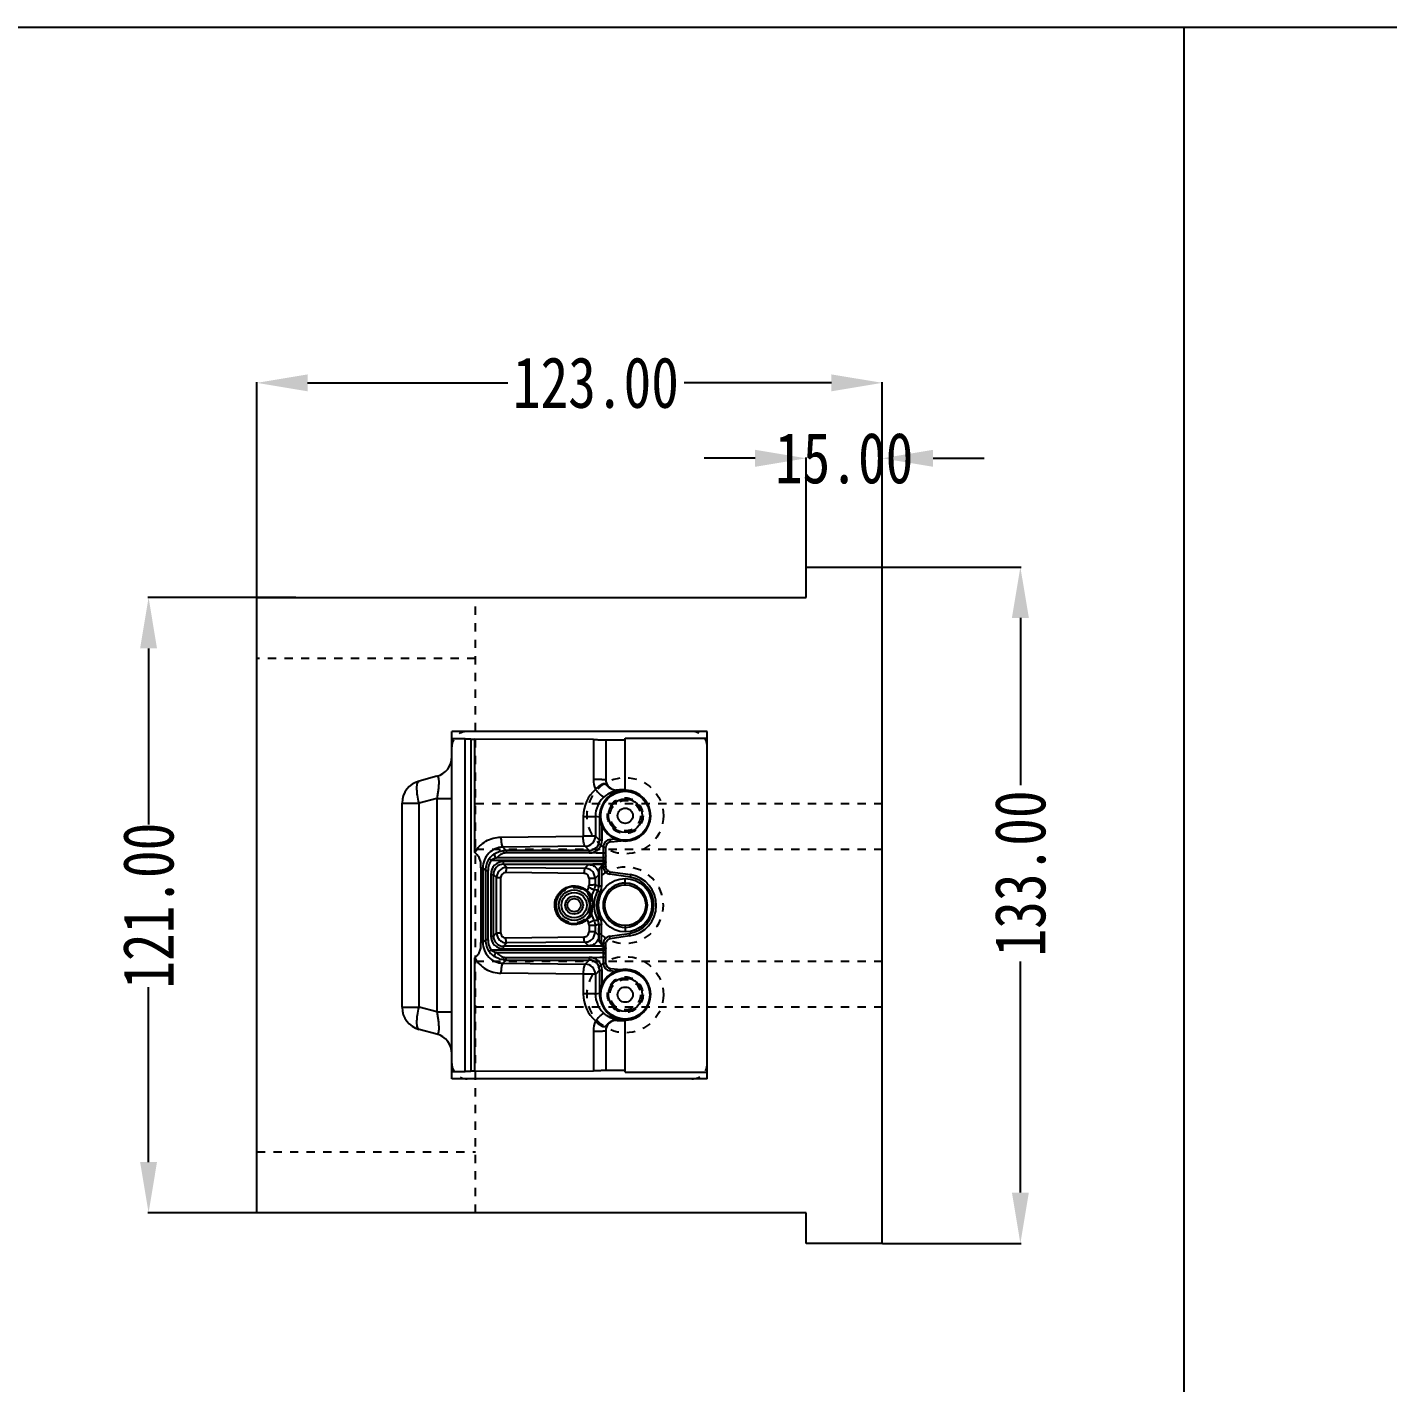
# Model space of a CAD drawing. Header units: millimetres. Extents: x 309 to 11345, y -1340 to 1318.
# Drawn here: x 3709.9 to 3977.5, y -430.7 to -164.1 of the extents above; entities that cross this region are included whole.
import ezdxf

# ---------------------------------------------------------------- set-up
doc = ezdxf.new("R2010")
doc.units = ezdxf.units.MM
doc.header["$LTSCALE"] = 16.335
doc.header["$PDMODE"] = 3
doc.header["$PDSIZE"] = 0.3125
doc.linetypes.add('HIDDEN', pattern=[0.2, 0.1, -0.1])
doc.layers.get('0').update_dxf_attribs({"linetype": 'CONTINUOUS'})
doc.layers.get('Defpoints').update_dxf_attribs({"linetype": 'CONTINUOUS'})
doc.layers.add('DEFAULT_2', color=8, linetype='HIDDEN')
doc.styles.get("Standard").update_dxf_attribs({"font": 'txt', "width": 0.8})
doc.dimstyles.new('STANDARD$0', dxfattribs={"dimscale": 2, "dimtxt": 3, "dimasz": 3, "dimexe": 1.25, "dimexo": 0.625, "dimgap": 0.5, "dimtad": 0, "dimdsep": 46, "dimlunit": 6, "dimtxsty": 'Standard', "dimblk": 'CLOSEDBLANK', "dimcen": 0, "dimclrt": 2, "dimazin": 2, "dimtfac": 2, "dimtmove": 1, "dimatfit": 3, "dimfxl": 0, "dimtolj": 1, "dimtzin": 0, "dimarcsym": 0})

# ---------------------------------------------------------------- blocks, each defined once
blk = doc.blocks.new('*D236')
at = {"color": 4, "lineweight": -2}
for p, q in [((3863.07, -270.23), (3863.07, -248.78)), ((3878.07, -270.23), (3878.07, -248.78)), ((3853.07, -248.91), (3843.07, -248.91)), ((3888.07, -248.91), (3898.07, -248.91))]:
    blk.add_line(p, q, dxfattribs=at)
at = {"color": 4}
for points in [[(3853.07, -247.24), (3853.07, -250.58), (3863.07, -248.91)], [(3888.07, -247.24), (3888.07, -250.58), (3878.07, -248.91)]]:
    blk.add_solid(points, dxfattribs=at)
at = {"layer": 'Defpoints', "color": 0}
for p in [(3863.07, -248.91), (3863.07, -270.29), (3878.07, -270.29)]:
    blk.add_point(p, dxfattribs=at)
at = {"color": 6, "insert": (3870.57, -248.91), "char_height": 10, "attachment_point": 5}
blk.add_mtext('\\A1;15.00', dxfattribs=at)
blk = doc.blocks.new('*D237')
at = {"color": 4, "lineweight": -2}
for p, q in [((3755.07, -276.23), (3755.07, -233.95)), ((3765.07, -234.07), (3804.42, -234.07)), ((3868.07, -234.07), (3839.09, -234.07)), ((3878.07, -270.23), (3878.07, -233.95))]:
    blk.add_line(p, q, dxfattribs=at)
at = {"color": 4}
for points in [[(3765.07, -232.41), (3765.07, -235.74), (3755.07, -234.07)], [(3868.07, -232.41), (3868.07, -235.74), (3878.07, -234.07)]]:
    blk.add_solid(points, dxfattribs=at)
at = {"layer": 'Defpoints', "color": 0}
for p in [(3755.07, -234.07), (3878.07, -270.29), (3755.07, -276.29)]:
    blk.add_point(p, dxfattribs=at)
at = {"color": 6, "insert": (3821.75, -234.07), "char_height": 10, "attachment_point": 5}
blk.add_mtext('\\A1;123.00', dxfattribs=at)
blk = doc.blocks.new('*D238')
at = {"color": 4, "lineweight": -2}
for p, q in [((3870.63, -270.29), (3905.35, -270.29)), ((3905.22, -280.29), (3905.22, -313.21)), ((3905.22, -393.29), (3905.22, -347.88)), ((3878.13, -403.29), (3905.35, -403.29))]:
    blk.add_line(p, q, dxfattribs=at)
at = {"color": 4}
for points in [[(3903.56, -280.29), (3906.89, -280.29), (3905.22, -270.29)], [(3903.56, -393.29), (3906.89, -393.29), (3905.22, -403.29)]]:
    blk.add_solid(points, dxfattribs=at)
at = {"layer": 'Defpoints', "color": 0}
for p in [(3870.57, -270.29), (3878.07, -403.29), (3905.22, -403.29)]:
    blk.add_point(p, dxfattribs=at)
at = {"color": 6, "insert": (3905.22, -330.54), "char_height": 10, "attachment_point": 5, "rotation": 90}
blk.add_mtext('\\A1;133.00', dxfattribs=at)
blk = doc.blocks.new('*D239')
at = {"color": 4, "lineweight": -2}
for p, q in [((3762.74, -276.29), (3733.66, -276.29)), ((3733.79, -286.29), (3733.79, -320.89)), ((3733.79, -387.29), (3733.79, -352.89)), ((3770, -397.29), (3733.66, -397.29))]:
    blk.add_line(p, q, dxfattribs=at)
at = {"color": 4}
for points in [[(3732.12, -286.29), (3735.45, -286.29), (3733.79, -276.29)], [(3732.12, -387.29), (3735.45, -387.29), (3733.79, -397.29)]]:
    blk.add_solid(points, dxfattribs=at)
at = {"layer": 'Defpoints', "color": 0}
for p in [(3762.81, -276.29), (3733.79, -397.29), (3770.06, -397.29)]:
    blk.add_point(p, dxfattribs=at)
at = {"color": 6, "insert": (3733.79, -336.89), "char_height": 10, "attachment_point": 5, "rotation": 90}
blk.add_mtext('\\A1;121.00', dxfattribs=at)

msp = doc.modelspace()

# ---------------------------------------------------------------- linework, layer by layer
msp.add_line((3937.368, -164.137), (3937.368, -730.764))
at = {"color": 7, "linetype": 'Continuous'}
for p, q in [((3863.07, -276.288), (3863.07, -270.288)), ((3863.07, -270.288), (3878.07, -270.288)), ((3878.07, -403.288), (3878.07, -270.288)), ((3755.07, -397.288), (3755.07, -276.288)), ((3755.07, -276.288), (3863.07, -276.288)), ((3793.44, -370.948), (3793.44, -302.628)), ((3843.64, -302.628), (3793.44, -302.628)), ((3796.07, -304.075), (3793.44, -304.078)), ((3796.07, -369.501), (3796.07, -304.075)), ((3797.128, -304.137), (3797.128, -369.439)), ((3797.942, -326.413), (3797.942, -304.154)), ((3821.261, -304.233), (3797.942, -304.154)), ((3821.261, -304.233), (3821.261, -312.003)), ((3823.702, -304.288), (3823.702, -312.127)), ((3823.702, -304.288), (3827.523, -304.288)), ((3827.523, -314.126), (3827.523, -303.956)), ((3827.523, -303.956), (3843.64, -303.956)), ((3843.64, -370.948), (3843.64, -302.628)), ((3790.476, -311.437), (3786.976, -312.375)), ((3826.729, -314.255), (3825.681, -314.145)), ((3783.64, -356.855), (3783.64, -316.722)), ((3783.64, -316.722), (3786.976, -316.722)), ((3790.476, -315.784), (3786.976, -316.722)), ((3786.976, -356.855), (3786.976, -316.722)), ((3790.476, -315.784), (3790.476, -357.792)), ((3790.476, -315.784), (3793.44, -315.784)), ((3821.646, -319.304), (3822.461, -319.39)), ((3822.461, -319.39), (3822.461, -324)), ((3822.461, -319.39), (3822.527, -319.39)), ((3803.08, -323.399), (3819.259, -323.235)), ((3821.651, -323.19), (3822.461, -324)), ((3822.963, -324), (3822.963, -321.244)), ((3819.643, -325.198), (3803.463, -325.363)), ((3803.463, -325.363), (3804.109, -326.008)), ((3803.565, -326.045), (3803.633, -326.543)), ((3804.109, -326.008), (3804.109, -326.51)), ((3820.453, -326.008), (3804.109, -326.008)), ((3820.453, -326.008), (3819.643, -325.198)), ((3820.453, -326.008), (3820.453, -326.515)), ((3822.963, -324), (3822.461, -324)), ((3823.199, -325.352), (3823.199, -328.717)), ((3823.199, -325.352), (3823.635, -325.352)), ((3823.702, -329.282), (3823.702, -325.352)), ((3824.55, -323.852), (3825.478, -323.754)), ((3824.602, -324.352), (3824.55, -323.852)), ((3824.602, -324.352), (3826.729, -324.128)), ((3800.759, -327.678), (3801.171, -327.964)), ((3801.171, -327.964), (3823.451, -327.964)), ((3823.199, -327.49), (3802.244, -327.49)), ((3803.603, -328.717), (3803.603, -328.215)), ((3823.451, -328.215), (3803.603, -328.215)), ((3803.603, -328.717), (3804.248, -329.363)), ((3803.603, -328.717), (3822.832, -328.717)), ((3820.436, -326.515), (3804.109, -326.51)), ((3819.599, -329.519), (3820.321, -328.796)), ((3822.832, -328.746), (3822.832, -332.991)), ((3823.199, -328.746), (3822.832, -328.746)), ((3823.702, -326.542), (3823.199, -326.542)), ((3823.199, -328.746), (3823.199, -329.248)), ((3800.039, -329.972), (3799.513, -329.447)), ((3800.039, -329.972), (3800.039, -343.604)), ((3800.039, -329.972), (3800.541, -329.972)), ((3800.541, -343.604), (3800.541, -329.972)), ((3801.092, -330.725), (3801.594, -330.725)), ((3801.092, -330.726), (3801.092, -342.85)), ((3801.594, -342.851), (3801.594, -330.725)), ((3802.229, -331.36), (3801.594, -330.725)), ((3819.407, -330.533), (3804.056, -330.377)), ((3804.248, -329.363), (3819.599, -329.519)), ((3820.401, -331.545), (3820.402, -332.821)), ((3822.33, -330.805), (3821.597, -331.537)), ((3821.597, -331.537), (3821.598, -332.814)), ((3822.33, -330.805), (3822.33, -332.991)), ((3822.832, -329.248), (3823.2, -329.248)), ((3824.497, -330.702), (3824.567, -330.206)), ((3828.493, -331.267), (3824.497, -330.702)), ((3824.567, -330.206), (3828.572, -330.772)), ((3827.523, -332.766), (3827.524, -331.538)), ((3828.572, -330.771), (3828.493, -331.267)), ((3822.098, -333.928), (3821.386, -333.714)), ((3821.598, -332.814), (3822.33, -332.991)), ((3822.098, -333.928), (3822.542, -334.162)), ((3822.33, -332.991), (3822.832, -332.991)), ((3822.098, -339.649), (3822.542, -339.414)), ((3801.594, -342.851), (3802.229, -342.216)), ((3820.402, -340.756), (3820.402, -342.031)), ((3821.598, -340.762), (3821.597, -342.039)), ((3821.597, -342.039), (3822.33, -342.772)), ((3822.33, -340.585), (3821.598, -340.762)), ((3822.33, -340.585), (3822.33, -342.772)), ((3822.33, -340.585), (3822.832, -340.585)), ((3822.832, -344.328), (3822.832, -340.585)), ((3824.493, -342.887), (3828.321, -342.337)), ((3827.523, -340.81), (3827.524, -342.038)), ((3828.321, -342.337), (3828.392, -342.832)), ((3799.513, -344.131), (3800.039, -343.604)), ((3800.541, -343.604), (3800.039, -343.604)), ((3801.092, -342.851), (3801.594, -342.851)), ((3804.248, -344.214), (3803.603, -344.859)), ((3803.603, -345.361), (3803.603, -344.859)), ((3822.832, -344.859), (3803.603, -344.859)), ((3804.056, -343.199), (3819.407, -343.043)), ((3819.599, -344.057), (3804.248, -344.214)), ((3820.321, -344.78), (3819.599, -344.057)), ((3823.2, -344.328), (3822.832, -344.328)), ((3822.832, -344.83), (3823.199, -344.83)), ((3823.199, -344.328), (3823.199, -344.83)), ((3823.199, -344.859), (3823.199, -348.224)), ((3823.702, -348.224), (3823.702, -344.306)), ((3824.564, -343.383), (3824.493, -342.887)), ((3828.392, -342.832), (3824.564, -343.383)), ((3797.942, -369.422), (3797.942, -347.164)), ((3800.759, -345.898), (3801.171, -345.612)), ((3823.451, -345.612), (3801.171, -345.612)), ((3802.244, -346.086), (3823.199, -346.086)), ((3804.109, -347.568), (3803.463, -348.213)), ((3803.567, -347.531), (3803.633, -347.033)), ((3803.603, -345.361), (3823.451, -345.361)), ((3804.109, -347.066), (3820.436, -347.057)), ((3804.109, -347.568), (3804.109, -347.066)), ((3804.109, -347.568), (3820.453, -347.568)), ((3819.643, -348.378), (3820.453, -347.568)), ((3820.453, -347.057), (3820.453, -347.568)), ((3823.199, -347.034), (3823.702, -347.034)), ((3819.259, -350.342), (3803.08, -350.177)), ((3803.463, -348.213), (3819.643, -348.378)), ((3822.461, -349.576), (3821.651, -350.386)), ((3822.461, -349.576), (3822.461, -354.186)), ((3822.461, -349.576), (3822.963, -349.576)), ((3822.963, -352.333), (3822.963, -349.576)), ((3823.702, -348.224), (3823.199, -348.224)), ((3824.55, -349.724), (3824.602, -349.224)), ((3825.478, -349.822), (3824.55, -349.724)), ((3824.602, -349.224), (3826.729, -349.448)), ((3822.461, -354.186), (3821.646, -354.272)), ((3822.527, -354.186), (3822.461, -354.186)), ((3783.64, -356.855), (3786.976, -356.855)), ((3790.476, -357.792), (3786.976, -356.855)), ((3790.476, -357.792), (3793.44, -357.792)), ((3826.729, -359.321), (3825.682, -359.431)), ((3827.523, -369.62), (3827.523, -359.45)), ((3790.476, -362.139), (3786.976, -361.201)), ((3821.261, -361.573), (3821.261, -369.343)), ((3823.702, -361.45), (3823.702, -369.288)), ((3793.44, -369.499), (3796.07, -369.501)), ((3843.64, -370.948), (3793.44, -370.948)), ((3797.942, -369.422), (3821.261, -369.343)), ((3827.523, -369.288), (3823.702, -369.288)), ((3827.523, -369.62), (3843.64, -369.62)), ((3863.07, -397.288), (3755.07, -397.288)), ((3863.07, -403.288), (3863.07, -397.288)), ((3878.07, -403.288), (3863.07, -403.288))]:
    msp.add_line(p, q, dxfattribs=at)
msp.add_lwpolyline([(3431.544, -164.137), (4642.265, -164.137), (4642.265, -730.764), (3431.544, -730.764)], close=True)
for centre, radius in [((3827.523, -319.192), 4.815), ((3827.523, -319.192), 3.315), ((3827.523, -319.192), 1.5), ((3827.518, -336.788), 5.25), ((3817.468, -336.788), 2.999), ((3817.468, -336.788), 2.497), ((3827.521, -336.788), 4.021), ((3817.468, -336.788), 1.75), ((3817.468, -336.788), 1.307), ((3827.523, -354.384), 4.815), ((3827.523, -354.384), 3.315), ((3827.523, -354.384), 1.5)]:
    msp.add_circle(centre, radius, dxfattribs=at)
for centre, radius, start, end in [((3789.44, -307.573), 4, 285, 0), ((3788.14, -316.722), 4.5, 105, 180), ((3825.713, -312.127), 2.011, 180, 255.14702), ((3826.27, -319.336), 7.014, 130.8412, 180.04824), ((3827.523, -319.192), 5, 103.30376, 99.14231), ((3825.796, -311.803), 2.345, 255.20308, 267.18739), ((3826.76, -319.427), 5.215, 105.08025, 106.45023), ((3826.751, -319.393), 5.18, 103.95577, 105.0809), ((3827.476, -319.39), 5.015, 161.25244, 179.99968), ((3819.636, -323.183), 2.015, 270.18568, 359.81432), ((3804.11, -330.037), 4.029, 90.02337, 97.76672), ((3820.456, -324.003), 2.005, 269.91681, 0.08263), ((3824.708, -325.352), 1.508, 96, 180), ((3824.708, -325.352), 1.006, 96, 180), ((3804.058, -329.973), 4.019, 145.18315, 179.99778), ((3804.057, -329.971), 3.516, 145.19019, 180.01155), ((3803.657, -329.705), 3.537, 144.27909, 145.03373), ((3803.602, -330.724), 2.509, 89.97249, 180.02963), ((3803.6, -330.722), 2.005, 89.9121, 180.08819), ((3824.708, -329.209), 1.508, 181.49906, 261.95515), ((3827.523, -336.788), 5.605, 278.17959, 80.03078), ((3827.523, -336.788), 6.106, 278.17959, 80.11163), ((3817.507, -336.788), 3.608, 56.292, 180.00893), ((3817.504, -336.791), 3.612, 48.35261, 56.28614), ((3817.466, -336.792), 3.812, 48.33813, 56.26827), ((3827.362, -336.775), 7.887, 153.61395, 158.96193), ((3827.604, -336.787), 6.935, 153.69909, 164.32213), ((3827.523, -336.788), 6.133, 152.19949, 207.80051), ((3827.523, -336.788), 5.631, 152.19949, 207.80051), ((3827.521, -336.788), 4.359, 89.9691, 270.03663), ((3827.516, -336.788), 4.359, 270.0979, 89.90768), ((3817.507, -336.789), 3.608, 179.9906, 303.70868), ((3817.52, -336.805), 3.587, 303.67561, 311.6635), ((3817.468, -336.787), 3.809, 303.7278, 311.66475), ((3827.4, -336.785), 7.928, 201.05003, 206.36997), ((3827.61, -336.786), 6.942, 195.68953, 206.30233), ((3804.058, -343.604), 4.019, 180.00852, 214.8168), ((3804.057, -343.605), 3.515, 179.98284, 214.81123), ((3803.602, -342.852), 2.509, 179.96945, 270.0273), ((3803.6, -342.854), 2.005, 179.91196, 270.08752), ((3824.708, -344.38), 1.508, 98.17959, 178.03132), ((3824.708, -344.38), 1.008, 98.18538, 159.5391), ((3803.579, -343.932), 3.438, 214.87674, 215.62866), ((3804.11, -343.54), 4.028, 262.25615, 269.97756), ((3820.456, -349.573), 2.005, 359.91681, 90.08263), ((3819.636, -350.393), 2.015, 0.18568, 89.81432), ((3827.523, -354.384), 5, 260.85769, 256.68823), ((3824.708, -348.224), 1.508, 180, 264), ((3824.708, -348.224), 1.006, 180, 264), ((3826.27, -354.241), 7.013, 179.94359, 229.15839), ((3827.476, -354.186), 5.015, 180.00061, 198.74747), ((3788.14, -356.855), 4.5, 180, 255), ((3825.713, -361.45), 2.011, 104.8499, 180), ((3825.797, -361.774), 2.346, 92.81422, 104.79289), ((3826.76, -354.151), 5.213, 253.58784, 254.95147), ((3826.75, -354.188), 5.175, 254.95141, 256.07174), ((3789.44, -366.003), 4, 0, 75)]:
    msp.add_arc(centre, radius, start, end, dxfattribs=at)
for points, knots in [([(3796.07, -304.075), (3796.16, -304.075), (3796.465, -304.076), (3796.77, -304.077), (3796.985, -304.084)], [0, 0, 0, 0, 0.2943889, 1, 1, 1, 1]), ([(3796.985, -304.084), (3797.005, -304.084), (3797.04, -304.086), (3797.088, -304.086), (3797.109, -304.092), (3797.128, -304.089), (3797.128, -304.093)], [0, 0, 0, 0, 0.4289005, 0.7415664, 0.9332246, 1, 1, 1, 1]), ([(3797.128, -304.137), (3797.128, -304.142), (3797.16, -304.137), (3797.193, -304.146), (3797.27, -304.145), (3797.365, -304.149), (3797.486, -304.15), (3797.68, -304.153), (3797.835, -304.154), (3797.942, -304.154)], [0, 0, 0, 0, 0.0188104, 0.0732336, 0.1618953, 0.2824569, 0.431293, 0.6045065, 1, 1, 1, 1]), ([(3821.261, -304.233), (3821.427, -304.234), (3821.75, -304.236), (3822.213, -304.239), (3822.631, -304.245), (3822.99, -304.251), (3823.249, -304.257), (3823.42, -304.263), (3823.518, -304.267), (3823.593, -304.271), (3823.653, -304.274), (3823.679, -304.281), (3823.702, -304.281), (3823.702, -304.285)], [0, 0, 0, 0, 0.2041233, 0.395859, 0.5685916, 0.7173817, 0.8379216, 0.8865171, 0.926798, 0.9584128, 0.9811943, 0.9950391, 1, 1, 1, 1]), ([(3786.976, -316.722), (3786.844, -316.194), (3786.685, -315.421), (3786.569, -314.422), (3786.536, -313.783), (3786.561, -313.237), (3786.637, -312.766), (3786.808, -312.42), (3786.976, -312.375)], [0, 0, 0, 0, 0.3623253, 0.5253034, 0.6691855, 0.7897935, 0.8845261, 1, 1, 1, 1]), ([(3790.476, -311.437), (3790.502, -311.43), (3790.559, -311.426), (3790.641, -311.469), (3790.707, -311.555), (3790.788, -311.746), (3790.846, -312.099), (3790.866, -312.638), (3790.835, -313.315), (3790.756, -314.092), (3790.635, -314.927), (3790.532, -315.496), (3790.476, -315.784)], [0, 0, 0, 0, 0.0179537, 0.0361382, 0.0585757, 0.0879652, 0.1722713, 0.292269, 0.4438196, 0.6185576, 0.8068211, 1, 1, 1, 1]), ([(3821.261, -312.003), (3821.574, -312.006), (3822.032, -312.013), (3822.616, -312.029), (3822.988, -312.044), (3823.29, -312.062), (3823.504, -312.08), (3823.633, -312.098), (3823.685, -312.112), (3823.702, -312.122), (3823.702, -312.127)], [0, 0, 0, 0, 0.3833761, 0.5604057, 0.7152246, 0.839484, 0.9288262, 0.9811192, 0.9942247, 1, 1, 1, 1]), ([(3825.116, -314.105), (3824.92, -314.042), (3824.55, -313.866), (3824.173, -313.538), (3823.925, -313.263), (3823.767, -313.087), (3823.604, -312.959), (3823.419, -312.911), (3823.228, -312.927), (3822.94, -313.009), (3822.367, -313.314), (3821.944, -313.718), (3821.684, -314.03)], [0, 0, 0, 0, 0.1461748, 0.2876151, 0.3527636, 0.4096285, 0.4564415, 0.4979106, 0.5417591, 0.5917132, 0.7104632, 1, 1, 1, 1]), ([(3823.373, -315.482), (3822.836, -315.949), (3821.963, -317.143), (3821.644, -318.586), (3821.646, -319.304)], [0, 0, 0, 0, 0.4976752, 1, 1, 1, 1]), ([(3821.683, -314.03), (3821.85, -314.229), (3822.189, -314.608), (3822.675, -315.081), (3823.047, -315.378), (3823.267, -315.487), (3823.349, -315.495), (3823.373, -315.482)], [0, 0, 0, 0, 0.3430393, 0.6719787, 0.9006421, 0.9642772, 1, 1, 1, 1]), ([(3825.283, -314.425), (3825.147, -314.465), (3824.456, -314.703), (3823.817, -315.096), (3823.373, -315.482)], [0, 0, 0, 0, 0.194089, 1, 1, 1, 1]), ([(3826.048, -314.262), (3825.99, -314.267), (3825.807, -314.297), (3825.625, -314.335), (3825.502, -314.366)], [0, 0, 0, 0, 0.312172, 1, 1, 1, 1]), ([(3827.523, -314.126), (3827.216, -314.126), (3826.602, -314.116), (3825.988, -314.145), (3825.681, -314.145)], [0, 0, 0, 0, 0.5, 1, 1, 1, 1]), ([(3819.254, -319.362), (3819.525, -319.363), (3819.936, -319.362), (3820.477, -319.356), (3820.854, -319.349), (3821.171, -319.339), (3821.41, -319.332), (3821.556, -319.316), (3821.628, -319.314), (3821.646, -319.304)], [0, 0, 0, 0, 0.3396161, 0.5153127, 0.6774926, 0.8127949, 0.9133855, 0.9747285, 1, 1, 1, 1]), ([(3797.942, -326.413), (3798.459, -325.521), (3799.973, -323.983), (3802.056, -323.409), (3803.08, -323.399)], [0, 0, 0, 0, 0.5017454, 1, 1, 1, 1]), ([(3803.08, -323.399), (3803.083, -323.64), (3803.105, -324.101), (3803.182, -324.705), (3803.279, -325.111), (3803.381, -325.306), (3803.437, -325.356), (3803.463, -325.363)], [0, 0, 0, 0, 0.3547985, 0.6765819, 0.8965931, 0.9605532, 1, 1, 1, 1]), ([(3821.651, -323.19), (3821.633, -323.198), (3821.562, -323.199), (3821.415, -323.212), (3821.177, -323.217), (3820.86, -323.225), (3820.482, -323.23), (3819.941, -323.235), (3819.53, -323.236), (3819.259, -323.235)], [0, 0, 0, 0, 0.0251064, 0.0863956, 0.1869766, 0.3222973, 0.484516, 0.6602645, 1, 1, 1, 1]), ([(3819.643, -325.198), (3819.614, -325.19), (3819.554, -325.133), (3819.455, -324.931), (3819.36, -324.531), (3819.284, -323.934), (3819.262, -323.479), (3819.259, -323.235)], [0, 0, 0, 0, 0.0439747, 0.1128768, 0.3318878, 0.6407307, 1, 1, 1, 1]), ([(3803.463, -325.363), (3802.948, -325.37), (3801.908, -325.601), (3800.593, -326.505), (3799.725, -327.858), (3799.512, -328.918), (3799.513, -329.446)], [0, 0, 0, 0, 0.2472466, 0.4956626, 0.7468084, 1, 1, 1, 1]), ([(3801.981, -326.59), (3802.079, -326.539), (3802.303, -326.421), (3802.819, -326.201), (3803.26, -326.087), (3803.566, -326.045)], [0, 0, 0, 0, 0.1971906, 0.4499997, 1, 1, 1, 1]), ([(3820.436, -326.515), (3820.764, -326.515), (3821.426, -326.384), (3822.268, -325.829), (3822.831, -324.991), (3822.964, -324.328), (3822.963, -324)], [0, 0, 0, 0, 0.2499617, 0.4998291, 0.7498906, 1, 1, 1, 1]), ([(3799.139, -329.44), (3799.139, -329.147), (3799.15, -328.589), (3799.014, -327.75), (3798.532, -327.044), (3798.141, -326.633), (3797.942, -326.412)], [0, 0, 0, 0, 0.2593253, 0.4955511, 0.7369075, 1, 1, 1, 1]), ([(3801.981, -326.59), (3801.879, -326.642), (3801.422, -326.917), (3801.03, -327.301), (3800.786, -327.64)], [0, 0, 0, 0, 0.2153943, 1, 1, 1, 1]), ([(3802.244, -327.49), (3802.058, -327.537), (3801.684, -327.663), (3801.333, -327.847), (3801.17, -327.964)], [0, 0, 0, 0, 0.4889733, 1, 1, 1, 1]), ([(3801.981, -326.59), (3801.913, -326.637), (3801.819, -326.79), (3801.824, -327.065), (3801.953, -327.337), (3802.141, -327.467), (3802.244, -327.49)], [0, 0, 0, 0, 0.2225414, 0.4357623, 0.7161211, 1, 1, 1, 1]), ([(3803.633, -326.543), (3803.479, -326.589), (3803.181, -326.706), (3802.708, -327.026), (3802.416, -327.311), (3802.244, -327.49)], [0, 0, 0, 0, 0.2828644, 0.5613097, 1, 1, 1, 1]), ([(3822.832, -328.746), (3822.588, -328.746), (3822.224, -328.745), (3821.74, -328.748), (3821.383, -328.751), (3821.036, -328.757), (3820.759, -328.762), (3820.56, -328.77), (3820.444, -328.775), (3820.37, -328.786), (3820.33, -328.789), (3820.321, -328.796)], [0, 0, 0, 0, 0.2904716, 0.4349505, 0.5775646, 0.7169888, 0.8492452, 0.9080019, 0.9555748, 0.9863657, 1, 1, 1, 1]), ([(3820.321, -328.796), (3820.582, -328.796), (3821.109, -328.902), (3821.774, -329.349), (3822.223, -330.015), (3822.329, -330.543), (3822.33, -330.805)], [0, 0, 0, 0, 0.2495435, 0.4994464, 0.7497076, 1, 1, 1, 1]), ([(3823.702, -327.016), (3823.702, -327.138), (3823.588, -327.396), (3823.327, -327.49), (3823.199, -327.49)], [0, 0, 0, 0, 0.4895936, 1, 1, 1, 1]), ([(3823.199, -328.717), (3823.286, -328.717), (3823.463, -328.671), (3823.592, -328.541), (3823.635, -328.466)], [0, 0, 0, 0, 0.5001484, 1, 1, 1, 1]), ([(3823.635, -328.495), (3823.592, -328.57), (3823.463, -328.7), (3823.286, -328.746), (3823.199, -328.746)], [0, 0, 0, 0, 0.4998516, 1, 1, 1, 1]), ([(3799.139, -329.46), (3799.229, -329.459), (3799.353, -329.451), (3799.479, -329.455), (3799.513, -329.447)], [0, 0, 0, 0, 0.7198559, 1, 1, 1, 1]), ([(3804.248, -329.363), (3803.987, -329.362), (3803.458, -329.463), (3802.787, -329.905), (3802.335, -330.57), (3802.229, -331.098), (3802.229, -331.36)], [0, 0, 0, 0, 0.250029, 0.4997598, 0.7496346, 1, 1, 1, 1]), ([(3802.229, -331.36), (3802.256, -331.365), (3802.347, -331.361), (3802.523, -331.368), (3802.767, -331.368), (3802.947, -331.369), (3803.041, -331.369)], [0, 0, 0, 0, 0.1004451, 0.3324335, 0.6535188, 1, 1, 1, 1]), ([(3804.056, -330.377), (3803.799, -330.375), (3803.259, -330.579), (3803.04, -331.117), (3803.041, -331.374)], [0, 0, 0, 0, 0.4996124, 1, 1, 1, 1]), ([(3804.248, -329.363), (3804.233, -329.367), (3804.202, -329.402), (3804.15, -329.513), (3804.1, -329.731), (3804.067, -330.037), (3804.057, -330.263), (3804.056, -330.377)], [0, 0, 0, 0, 0.0457116, 0.1210136, 0.3563976, 0.6732911, 1, 1, 1, 1]), ([(3819.599, -329.519), (3819.583, -329.523), (3819.551, -329.56), (3819.499, -329.676), (3819.449, -329.896), (3819.417, -330.2), (3819.408, -330.422), (3819.407, -330.533)], [0, 0, 0, 0, 0.0475852, 0.1260855, 0.3671589, 0.6820309, 1, 1, 1, 1]), ([(3820.401, -331.548), (3820.402, -331.291), (3820.192, -330.758), (3819.662, -330.536), (3819.407, -330.533)], [0, 0, 0, 0, 0.5018246, 1, 1, 1, 1]), ([(3821.597, -331.537), (3821.597, -331.275), (3821.492, -330.747), (3821.047, -330.078), (3820.384, -329.628), (3819.859, -329.521), (3819.599, -329.519)], [0, 0, 0, 0, 0.2508366, 0.5011997, 0.7508675, 1, 1, 1, 1]), ([(3821.597, -331.537), (3821.559, -331.543), (3821.418, -331.537), (3821.147, -331.547), (3820.787, -331.545), (3820.528, -331.546), (3820.401, -331.545)], [0, 0, 0, 0, 0.0981578, 0.350836, 0.681336, 1, 1, 1, 1]), ([(3822.33, -330.805), (3822.34, -330.667), (3822.365, -330.382), (3822.397, -330.025), (3822.452, -329.737), (3822.508, -329.563), (3822.574, -329.434), (3822.633, -329.342), (3822.719, -329.267), (3822.794, -329.25), (3822.832, -329.248)], [0, 0, 0, 0, 0.2393582, 0.4945509, 0.6209388, 0.7460034, 0.8083242, 0.8715359, 0.9348303, 1, 1, 1, 1]), ([(3823.451, -329.231), (3823.431, -329.233), (3823.348, -329.24), (3823.264, -329.248), (3823.2, -329.248)], [0, 0, 0, 0, 0.236251, 1, 1, 1, 1]), ([(3824.567, -330.206), (3824.39, -330.181), (3824.045, -330.034), (3823.826, -329.728), (3823.764, -329.562)], [0, 0, 0, 0, 0.5000683, 1, 1, 1, 1]), ([(3819.584, -339.955), (3819.153, -340.241), (3818.406, -340.544), (3817.368, -340.621), (3816.59, -340.521), (3815.848, -340.265), (3815.174, -339.858), (3814.592, -339.326), (3814.121, -338.687), (3813.825, -337.947), (3813.67, -337.169), (3813.627, -336.505), (3813.708, -335.982), (3813.871, -335.479), (3814.171, -334.89), (3814.606, -334.23), (3815.187, -333.691), (3815.645, -333.435), (3815.884, -333.328)], [0, 0, 0, 0, 0.1237176, 0.1857213, 0.247759, 0.3098287, 0.3720217, 0.4346776, 0.4973984, 0.5599785, 0.6234602, 0.6867127, 0.7179537, 0.7493119, 0.8126805, 0.8754531, 0.937542, 1, 1, 1, 1]), ([(3815.884, -333.328), (3816.178, -333.196), (3816.799, -332.998), (3818.091, -332.932), (3819.052, -333.264), (3819.584, -333.621)], [0, 0, 0, 0, 0.2511723, 0.501393, 1, 1, 1, 1]), ([(3819.584, -333.621), (3819.562, -333.655), (3819.533, -333.704), (3819.514, -333.757), (3819.505, -333.781), (3819.509, -333.786)], [0, 0, 0, 0, 0.658469, 0.8882561, 1, 1, 1, 1]), ([(3820.001, -333.944), (3819.986, -333.961), (3819.96, -333.993), (3819.928, -334.038), (3819.912, -334.068), (3819.902, -334.087), (3819.904, -334.092)], [0, 0, 0, 0, 0.3898886, 0.6975128, 0.9057038, 1, 1, 1, 1]), ([(3820.56, -334.96), (3820.559, -334.945), (3820.539, -334.903), (3820.502, -334.827), (3820.441, -334.724), (3820.331, -334.557), (3820.156, -334.337), (3819.994, -334.171), (3819.904, -334.092)], [0, 0, 0, 0, 0.0426257, 0.1232525, 0.2339709, 0.366809, 0.6721083, 1, 1, 1, 1]), ([(3820.001, -333.944), (3820.118, -334.041), (3820.343, -334.225), (3820.588, -334.475), (3820.745, -334.661), (3820.833, -334.772), (3820.892, -334.85), (3820.925, -334.894), (3820.926, -334.913)], [0, 0, 0, 0, 0.3395087, 0.6469846, 0.7773691, 0.8838478, 0.9592085, 1, 1, 1, 1]), ([(3821.386, -333.714), (3821.375, -333.722), (3821.328, -333.713), (3821.253, -333.695), (3821.143, -333.656), (3820.952, -333.581), (3820.665, -333.454), (3820.427, -333.337), (3820.297, -333.27)], [0, 0, 0, 0, 0.0353173, 0.1065111, 0.2068752, 0.3259476, 0.6286917, 1, 1, 1, 1]), ([(3821.598, -332.814), (3821.559, -332.819), (3821.418, -332.814), (3821.147, -332.821), (3820.787, -332.82), (3820.529, -332.821), (3820.402, -332.821)], [0, 0, 0, 0, 0.0981524, 0.3508571, 0.68137, 1, 1, 1, 1]), ([(3820.926, -334.913), (3820.906, -334.982), (3820.768, -335.108), (3820.599, -335.024), (3820.56, -334.96)], [0, 0, 0, 0, 0.4930169, 1, 1, 1, 1]), ([(3820.56, -338.616), (3820.582, -338.425), (3820.693, -337.21), (3820.674, -335.981), (3820.56, -334.96)], [0, 0, 0, 0, 0.1578593, 1, 1, 1, 1]), ([(3820.926, -334.913), (3820.939, -335.003), (3821.022, -335.624), (3821.061, -336.252), (3821.063, -336.788)], [0, 0, 0, 0, 0.1450548, 1, 1, 1, 1]), ([(3820.926, -338.664), (3820.939, -338.573), (3821.022, -337.952), (3821.06, -337.324), (3821.063, -336.788)], [0, 0, 0, 0, 0.1450807, 1, 1, 1, 1]), ([(3820.001, -339.632), (3819.987, -339.617), (3819.963, -339.586), (3819.931, -339.542), (3819.914, -339.511), (3819.901, -339.49), (3819.904, -339.484)], [0, 0, 0, 0, 0.3521508, 0.6627962, 0.8910822, 1, 1, 1, 1]), ([(3819.904, -339.484), (3819.994, -339.405), (3820.156, -339.239), (3820.331, -339.02), (3820.441, -338.852), (3820.502, -338.75), (3820.539, -338.673), (3820.559, -338.632), (3820.56, -338.616)], [0, 0, 0, 0, 0.3276963, 0.6330443, 0.76599, 0.8768137, 0.9574759, 1, 1, 1, 1]), ([(3820.001, -339.632), (3820.122, -339.539), (3820.342, -339.349), (3820.623, -339.067), (3820.807, -338.838), (3820.907, -338.712), (3820.926, -338.664)], [0, 0, 0, 0, 0.3401359, 0.6479206, 0.8843927, 1, 1, 1, 1]), ([(3820.926, -338.664), (3820.906, -338.593), (3820.766, -338.468), (3820.598, -338.553), (3820.56, -338.616)], [0, 0, 0, 0, 0.5000086, 1, 1, 1, 1]), ([(3802.229, -342.216), (3802.252, -342.212), (3802.335, -342.215), (3802.504, -342.209), (3802.751, -342.209), (3802.94, -342.208), (3803.041, -342.207)], [0, 0, 0, 0, 0.0868923, 0.3019918, 0.6265944, 1, 1, 1, 1]), ([(3802.229, -342.216), (3802.229, -342.478), (3802.335, -343.007), (3802.788, -343.672), (3803.458, -344.114), (3803.987, -344.215), (3804.248, -344.214)], [0, 0, 0, 0, 0.2503816, 0.5002912, 0.7500135, 1, 1, 1, 1]), ([(3803.041, -342.202), (3803.04, -342.459), (3803.259, -342.997), (3803.799, -343.202), (3804.056, -343.199)], [0, 0, 0, 0, 0.4997914, 1, 1, 1, 1]), ([(3819.407, -343.043), (3819.661, -343.04), (3820.191, -342.819), (3820.402, -342.287), (3820.401, -342.029)], [0, 0, 0, 0, 0.4975813, 1, 1, 1, 1]), ([(3819.584, -339.955), (3819.572, -339.936), (3819.551, -339.902), (3819.525, -339.852), (3819.513, -339.818), (3819.505, -339.795), (3819.509, -339.79)], [0, 0, 0, 0, 0.3600939, 0.6693884, 0.8929777, 1, 1, 1, 1]), ([(3819.599, -344.057), (3819.859, -344.056), (3820.384, -343.948), (3821.047, -343.498), (3821.492, -342.83), (3821.597, -342.301), (3821.597, -342.039)], [0, 0, 0, 0, 0.2491571, 0.4988537, 0.749207, 1, 1, 1, 1]), ([(3821.386, -339.862), (3821.376, -339.856), (3821.333, -339.864), (3821.262, -339.88), (3821.149, -339.918), (3821.008, -339.973), (3820.84, -340.045), (3820.599, -340.156), (3820.416, -340.245), (3820.297, -340.306)], [0, 0, 0, 0, 0.0313206, 0.0971509, 0.1963831, 0.3269047, 0.4846536, 0.6582608, 1, 1, 1, 1]), ([(3821.598, -340.762), (3821.561, -340.758), (3821.432, -340.762), (3821.171, -340.755), (3820.809, -340.756), (3820.539, -340.756), (3820.402, -340.756)], [0, 0, 0, 0, 0.0919205, 0.3220262, 0.656432, 1, 1, 1, 1]), ([(3821.597, -342.039), (3821.559, -342.033), (3821.418, -342.039), (3821.147, -342.03), (3820.787, -342.032), (3820.529, -342.031), (3820.402, -342.031)], [0, 0, 0, 0, 0.0981435, 0.3507922, 0.6812865, 1, 1, 1, 1]), ([(3797.942, -347.164), (3798.141, -346.943), (3798.532, -346.532), (3799.014, -345.827), (3799.15, -344.988), (3799.139, -344.431), (3799.139, -344.138)], [0, 0, 0, 0, 0.2631543, 0.5045176, 0.7406989, 1, 1, 1, 1]), ([(3799.513, -344.131), (3799.479, -344.123), (3799.353, -344.127), (3799.229, -344.12), (3799.139, -344.118)], [0, 0, 0, 0, 0.2801498, 1, 1, 1, 1]), ([(3799.513, -344.13), (3799.512, -344.658), (3799.725, -345.719), (3800.593, -347.072), (3801.909, -347.975), (3802.948, -348.206), (3803.463, -348.213)], [0, 0, 0, 0, 0.2531989, 0.5043624, 0.7528026, 1, 1, 1, 1]), ([(3804.248, -344.214), (3804.233, -344.209), (3804.202, -344.175), (3804.15, -344.063), (3804.1, -343.845), (3804.067, -343.539), (3804.057, -343.313), (3804.056, -343.199)], [0, 0, 0, 0, 0.0457002, 0.1209922, 0.3563697, 0.6732738, 1, 1, 1, 1]), ([(3819.599, -344.057), (3819.583, -344.053), (3819.551, -344.016), (3819.499, -343.901), (3819.449, -343.68), (3819.417, -343.376), (3819.408, -343.154), (3819.407, -343.043)], [0, 0, 0, 0, 0.0475741, 0.1260651, 0.367134, 0.6820162, 1, 1, 1, 1]), ([(3822.33, -342.772), (3822.329, -343.033), (3822.223, -343.561), (3821.774, -344.227), (3821.109, -344.674), (3820.582, -344.78), (3820.321, -344.78)], [0, 0, 0, 0, 0.2502928, 0.500554, 0.7504571, 1, 1, 1, 1]), ([(3822.832, -344.83), (3822.588, -344.831), (3822.224, -344.831), (3821.74, -344.828), (3821.383, -344.825), (3821.036, -344.819), (3820.759, -344.814), (3820.56, -344.806), (3820.444, -344.801), (3820.37, -344.791), (3820.33, -344.787), (3820.321, -344.78)], [0, 0, 0, 0, 0.2904246, 0.4348856, 0.5774902, 0.7169067, 0.849113, 0.9079414, 0.9554881, 0.9862762, 1, 1, 1, 1]), ([(3822.832, -344.328), (3822.794, -344.326), (3822.719, -344.308), (3822.632, -344.234), (3822.573, -344.142), (3822.508, -344.013), (3822.452, -343.839), (3822.397, -343.552), (3822.365, -343.194), (3822.339, -342.91), (3822.33, -342.772)], [0, 0, 0, 0, 0.0652086, 0.1285091, 0.191766, 0.2541467, 0.3791366, 0.5055053, 0.7606357, 1, 1, 1, 1]), ([(3822.832, -344.83), (3822.829, -344.815), (3822.832, -344.763), (3822.829, -344.596), (3822.832, -344.443), (3822.832, -344.328)], [0, 0, 0, 0, 0.0904206, 0.3101097, 1, 1, 1, 1]), ([(3823.451, -344.338), (3823.431, -344.337), (3823.347, -344.332), (3823.263, -344.329), (3823.199, -344.328)], [0, 0, 0, 0, 0.2353051, 1, 1, 1, 1]), ([(3823.199, -344.83), (3823.286, -344.83), (3823.463, -344.876), (3823.592, -345.006), (3823.635, -345.081)], [0, 0, 0, 0, 0.5001484, 1, 1, 1, 1]), ([(3823.635, -345.11), (3823.592, -345.035), (3823.463, -344.906), (3823.286, -344.859), (3823.199, -344.859)], [0, 0, 0, 0, 0.4998516, 1, 1, 1, 1]), ([(3797.942, -347.164), (3798.459, -348.055), (3799.973, -349.594), (3802.056, -350.167), (3803.08, -350.177)], [0, 0, 0, 0, 0.5017651, 1, 1, 1, 1]), ([(3800.785, -345.935), (3800.952, -346.169), (3801.318, -346.566), (3801.761, -346.875), (3801.981, -346.987)], [0, 0, 0, 0, 0.5380846, 1, 1, 1, 1]), ([(3801.17, -345.612), (3801.333, -345.729), (3801.684, -345.914), (3802.058, -346.04), (3802.244, -346.086)], [0, 0, 0, 0, 0.5109879, 1, 1, 1, 1]), ([(3802.244, -346.086), (3802.141, -346.109), (3801.953, -346.239), (3801.824, -346.511), (3801.819, -346.786), (3801.913, -346.939), (3801.981, -346.987)], [0, 0, 0, 0, 0.2838745, 0.5642375, 0.7774603, 1, 1, 1, 1]), ([(3803.567, -347.531), (3803.261, -347.49), (3802.82, -347.376), (3802.303, -347.155), (3802.08, -347.037), (3801.981, -346.987)], [0, 0, 0, 0, 0.5499362, 0.802705, 1, 1, 1, 1]), ([(3802.244, -346.086), (3802.279, -346.116), (3802.35, -346.193), (3802.524, -346.371), (3802.796, -346.609), (3803.181, -346.872), (3803.481, -346.982), (3803.633, -347.033)], [0, 0, 0, 0, 0.0802386, 0.1846408, 0.4391259, 0.7171739, 1, 1, 1, 1]), ([(3803.633, -347.033), (3803.673, -347.037), (3803.752, -347.044), (3803.871, -347.045), (3803.99, -347.053), (3804.069, -347.066), (3804.109, -347.066)], [0, 0, 0, 0, 0.2500328, 0.5000932, 0.7500862, 1, 1, 1, 1]), ([(3822.963, -349.576), (3822.961, -349.248), (3822.833, -348.585), (3822.268, -347.747), (3821.426, -347.195), (3820.764, -347.057), (3820.436, -347.057)], [0, 0, 0, 0, 0.250006, 0.5000202, 0.7499284, 1, 1, 1, 1]), ([(3823.702, -346.56), (3823.702, -346.438), (3823.588, -346.18), (3823.327, -346.086), (3823.199, -346.086)], [0, 0, 0, 0, 0.4893601, 1, 1, 1, 1]), ([(3803.463, -348.213), (3803.437, -348.22), (3803.381, -348.27), (3803.279, -348.465), (3803.182, -348.871), (3803.105, -349.475), (3803.083, -349.936), (3803.08, -350.177)], [0, 0, 0, 0, 0.0394453, 0.1034033, 0.3234101, 0.6451931, 1, 1, 1, 1]), ([(3819.643, -348.378), (3819.614, -348.386), (3819.554, -348.444), (3819.455, -348.645), (3819.36, -349.045), (3819.284, -349.643), (3819.262, -350.097), (3819.259, -350.342)], [0, 0, 0, 0, 0.043993, 0.1129296, 0.3320489, 0.6408531, 1, 1, 1, 1]), ([(3821.651, -350.386), (3821.633, -350.379), (3821.562, -350.378), (3821.415, -350.365), (3821.177, -350.359), (3820.86, -350.351), (3820.482, -350.346), (3819.941, -350.341), (3819.53, -350.341), (3819.259, -350.342)], [0, 0, 0, 0, 0.0251064, 0.0863956, 0.1869766, 0.3222973, 0.484516, 0.6602645, 1, 1, 1, 1]), ([(3821.646, -354.272), (3821.628, -354.262), (3821.556, -354.26), (3821.41, -354.244), (3821.171, -354.237), (3820.854, -354.227), (3820.477, -354.22), (3819.936, -354.214), (3819.525, -354.213), (3819.254, -354.215)], [0, 0, 0, 0, 0.0252738, 0.0866177, 0.1872069, 0.3225063, 0.4846827, 0.6603774, 1, 1, 1, 1]), ([(3821.646, -354.272), (3821.644, -354.99), (3821.963, -356.434), (3822.836, -357.627), (3823.373, -358.094)], [0, 0, 0, 0, 0.5023065, 1, 1, 1, 1]), ([(3786.976, -361.201), (3786.808, -361.156), (3786.637, -360.811), (3786.561, -360.339), (3786.536, -359.793), (3786.569, -359.154), (3786.685, -358.156), (3786.844, -357.382), (3786.976, -356.855)], [0, 0, 0, 0, 0.1154739, 0.2102065, 0.3308145, 0.4746966, 0.6376747, 1, 1, 1, 1]), ([(3790.476, -357.792), (3790.532, -358.08), (3790.635, -358.649), (3790.756, -359.484), (3790.835, -360.261), (3790.866, -360.938), (3790.846, -361.477), (3790.788, -361.83), (3790.707, -362.021), (3790.641, -362.107), (3790.559, -362.15), (3790.502, -362.146), (3790.476, -362.139)], [0, 0, 0, 0, 0.1931712, 0.3813937, 0.5561119, 0.7076695, 0.8276843, 0.9120175, 0.9414156, 0.9638611, 0.9820461, 1, 1, 1, 1]), ([(3823.373, -358.094), (3823.349, -358.081), (3823.267, -358.089), (3823.047, -358.198), (3822.675, -358.496), (3822.189, -358.968), (3821.85, -359.348), (3821.683, -359.546)], [0, 0, 0, 0, 0.0357011, 0.0993331, 0.3280242, 0.6569859, 1, 1, 1, 1]), ([(3823.373, -358.094), (3823.537, -358.237), (3824.121, -358.68), (3824.793, -359.007), (3825.287, -359.152)], [0, 0, 0, 0, 0.297371, 1, 1, 1, 1]), ([(3821.683, -359.546), (3821.818, -359.706), (3822.095, -360), (3822.542, -360.354), (3822.924, -360.557), (3823.208, -360.648), (3823.398, -360.668), (3823.579, -360.623), (3823.743, -360.51), (3823.901, -360.346), (3824.136, -360.074), (3824.499, -359.747), (3824.856, -359.563), (3825.046, -359.495)], [0, 0, 0, 0, 0.1516309, 0.2913835, 0.4113034, 0.4620332, 0.5067744, 0.5484245, 0.5937428, 0.6487917, 0.7132567, 0.8539224, 1, 1, 1, 1]), ([(3825.504, -359.211), (3825.627, -359.241), (3825.807, -359.279), (3825.988, -359.309), (3826.045, -359.314)], [0, 0, 0, 0, 0.6880727, 1, 1, 1, 1]), ([(3825.681, -359.431), (3825.988, -359.431), (3826.602, -359.46), (3827.216, -359.45), (3827.523, -359.45)], [0, 0, 0, 0, 0.5, 1, 1, 1, 1]), ([(3821.261, -361.573), (3821.574, -361.57), (3822.032, -361.564), (3822.616, -361.547), (3822.988, -361.532), (3823.29, -361.514), (3823.504, -361.496), (3823.633, -361.478), (3823.685, -361.464), (3823.702, -361.454), (3823.702, -361.45)], [0, 0, 0, 0, 0.3833768, 0.5604054, 0.7152232, 0.8394817, 0.9288238, 0.9811175, 0.9942237, 1, 1, 1, 1]), ([(3796.985, -369.493), (3796.928, -369.494), (3796.623, -369.5), (3796.319, -369.501), (3796.07, -369.501)], [0, 0, 0, 0, 0.1855004, 1, 1, 1, 1]), ([(3797.128, -369.484), (3797.128, -369.487), (3797.109, -369.484), (3797.088, -369.49), (3797.04, -369.49), (3797.005, -369.492), (3796.985, -369.493)], [0, 0, 0, 0, 0.0667754, 0.2584336, 0.5710995, 1, 1, 1, 1]), ([(3797.942, -369.422), (3797.835, -369.422), (3797.68, -369.423), (3797.486, -369.426), (3797.365, -369.427), (3797.27, -369.431), (3797.193, -369.43), (3797.16, -369.439), (3797.128, -369.434), (3797.128, -369.439)], [0, 0, 0, 0, 0.3954935, 0.568707, 0.7175431, 0.8381047, 0.9267664, 0.9811896, 1, 1, 1, 1]), ([(3823.702, -369.291), (3823.702, -369.295), (3823.679, -369.296), (3823.653, -369.302), (3823.593, -369.305), (3823.518, -369.31), (3823.42, -369.313), (3823.249, -369.319), (3822.99, -369.325), (3822.631, -369.332), (3822.213, -369.337), (3821.75, -369.341), (3821.427, -369.342), (3821.261, -369.343)], [0, 0, 0, 0, 0.0049609, 0.0188057, 0.0415872, 0.073202, 0.1134829, 0.1620784, 0.2826183, 0.4314084, 0.604141, 0.7958767, 1, 1, 1, 1])]:
    msp.add_open_spline(points, degree=3, knots=knots, dxfattribs=at)
for points in [[(3821.261, -312.003), (3821.261, -312.694), (3821.408, -313.398), (3821.683, -314.03)], [(3819.254, -319.342), (3819.256, -320.64), (3819.257, -321.937), (3819.259, -323.235)], [(3821.646, -319.304), (3821.648, -320.599), (3821.649, -321.895), (3821.651, -323.19)], [(3804.109, -326.51), (3803.951, -326.53), (3803.791, -326.53), (3803.633, -326.543)], [(3823.199, -326.542), (3822.278, -326.522), (3821.357, -326.535), (3820.436, -326.515)], [(3799.137, -329.44), (3799.14, -334.339), (3799.14, -339.239), (3799.137, -344.138)], [(3799.513, -329.447), (3799.516, -334.341), (3799.516, -339.236), (3799.513, -344.131)], [(3802.229, -342.216), (3802.227, -338.597), (3802.227, -334.979), (3802.229, -331.36)], [(3803.04, -336.788), (3803.04, -334.983), (3803.04, -333.179), (3803.041, -331.374)], [(3823.764, -329.562), (3823.724, -329.453), (3823.702, -329.335), (3823.702, -329.219)], [(3820.297, -333.27), (3820.365, -333.133), (3820.401, -332.977), (3820.402, -332.824)], [(3821.598, -332.814), (3821.598, -333.122), (3821.524, -333.438), (3821.386, -333.714)], [(3822.098, -333.928), (3822.248, -333.643), (3822.33, -333.313), (3822.329, -332.991)], [(3822.831, -332.991), (3822.832, -333.393), (3822.729, -333.806), (3822.541, -334.161)], [(3803.041, -342.202), (3803.04, -340.397), (3803.04, -338.593), (3803.04, -336.788)], [(3821.386, -339.861), (3821.623, -339.792), (3821.86, -339.72), (3822.098, -339.649)], [(3822.329, -340.585), (3822.33, -340.264), (3822.248, -339.933), (3822.098, -339.649)], [(3822.541, -339.415), (3822.729, -339.77), (3822.832, -340.183), (3822.831, -340.585)], [(3820.402, -340.752), (3820.401, -340.6), (3820.365, -340.443), (3820.297, -340.306)], [(3821.386, -339.861), (3821.523, -340.137), (3821.598, -340.454), (3821.598, -340.762)], [(3823.702, -344.369), (3823.702, -344.254), (3823.723, -344.136), (3823.764, -344.028)], [(3820.436, -347.057), (3821.357, -347.04), (3822.278, -347.051), (3823.199, -347.034)], [(3819.259, -350.342), (3819.257, -351.639), (3819.256, -352.936), (3819.254, -354.234)], [(3821.651, -350.386), (3821.649, -351.682), (3821.648, -352.977), (3821.646, -354.272)], [(3821.683, -359.546), (3821.407, -360.179), (3821.261, -360.883), (3821.261, -361.573)]]:
    msp.add_open_spline(points, degree=3, dxfattribs=at)
at = {"layer": 'DEFAULT_2', "color": 8, "linetype": 'HIDDEN'}
for p, q in [((3798.07, -397.288), (3798.07, -276.288)), ((3798.07, -288.288), (3755.07, -288.288)), ((3797.128, -304.137), (3797.128, -304.093)), ((3798.07, -316.788), (3878.07, -316.788)), ((3798.07, -325.788), (3878.07, -325.788)), ((3823.635, -325.352), (3823.702, -325.352)), ((3822.832, -328.717), (3823.199, -328.717)), ((3823.199, -328.717), (3823.199, -328.746)), ((3823.451, -327.964), (3823.702, -327.964)), ((3823.702, -328.215), (3823.451, -328.215)), ((3822.268, -331.432), (3822.268, -342.144)), ((3823.199, -344.859), (3822.832, -344.859)), ((3823.199, -344.83), (3823.199, -344.859)), ((3798.07, -347.788), (3878.07, -347.788)), ((3823.451, -345.361), (3823.702, -345.361)), ((3823.702, -345.612), (3823.451, -345.612)), ((3798.07, -356.788), (3878.07, -356.788)), ((3797.128, -369.439), (3797.128, -369.484)), ((3823.702, -369.291), (3823.702, -369.288)), ((3755.07, -385.288), (3798.07, -385.288))]:
    msp.add_line(p, q, dxfattribs=at)
for centre, radius in [((3827.523, -319.192), 7.5), ((3827.523, -319.192), 3.5), ((3827.523, -319.192), 3), ((3817.468, -336.788), 3.5), ((3827.523, -354.384), 7.5), ((3827.523, -354.384), 3.5), ((3827.523, -354.384), 3)]:
    msp.add_circle(centre, radius, dxfattribs=at)
for centre, radius, start, end in [((3796.44, -305.628), 3, 90, 180), ((3840.64, -305.628), 3, 0, 90), ((3825.817, -311.913), 2.301, 252.27022, 261.85884), ((3825.826, -311.843), 2.371, 261.88391, 270.11846), ((3825.825, -311.714), 2.5, 270.13425, 277.33761), ((3827.523, -319.192), 5, 99.14231, 103.30376), ((3826.368, -320.447), 6.196, 86.94684, 89.77877), ((3827.518, -336.788), 7.5, 225.573, 134.427), ((3825.809, -361.642), 2.279, 98.74619, 109.58058), ((3827.523, -354.384), 5, 256.68823, 260.85769), ((3796.44, -367.948), 3, 180, 270), ((3840.64, -367.948), 3, 270, 0)]:
    msp.add_arc(centre, radius, start, end, dxfattribs=at)
for points, knots in [([(3826.392, -314.252), (3826.354, -314.252), (3826.24, -314.253), (3826.125, -314.256), (3826.048, -314.262)], [0, 0, 0, 0, 0.3273198, 1, 1, 1, 1]), ([(3823.7, -329.208), (3823.704, -329.209), (3823.666, -329.217), (3823.619, -329.218), (3823.515, -329.225), (3823.451, -329.231)], [0, 0, 0, 0, 0.044691, 0.2267195, 1, 1, 1, 1]), ([(3823.702, -344.38), (3823.708, -344.377), (3823.663, -344.361), (3823.611, -344.345), (3823.512, -344.341), (3823.451, -344.338)], [0, 0, 0, 0, 0.0722972, 0.2824154, 1, 1, 1, 1]), ([(3826.045, -359.314), (3826.064, -359.315), (3826.169, -359.322), (3826.275, -359.324), (3826.362, -359.325)], [0, 0, 0, 0, 0.179164, 1, 1, 1, 1]), ([(3826.362, -359.325), (3826.386, -359.325), (3826.498, -359.324), (3826.61, -359.32), (3826.698, -359.316)], [0, 0, 0, 0, 0.2147906, 1, 1, 1, 1])]:
    msp.add_open_spline(points, degree=3, knots=knots, dxfattribs=at)
for points in [[(3823.635, -328.466), (3823.678, -328.391), (3823.702, -328.302), (3823.702, -328.215)], [(3823.702, -328.244), (3823.702, -328.331), (3823.678, -328.42), (3823.635, -328.495)], [(3823.635, -345.081), (3823.678, -345.156), (3823.702, -345.245), (3823.702, -345.332)], [(3823.702, -345.361), (3823.702, -345.274), (3823.678, -345.185), (3823.635, -345.11)], [(3825.463, -359.39), (3825.586, -359.371), (3825.711, -359.362), (3825.836, -359.362)], [(3825.836, -359.362), (3825.939, -359.362), (3826.042, -359.368), (3826.144, -359.382)]]:
    msp.add_open_spline(points, degree=3, dxfattribs=at)

# ---------------------------------------------------------------- dimensions: what is measured, and where the dimension line sits
for base, p2, picture, middle in [((3755.07, -234.073), (3755.07, -276.288), '*D237', (3821.754, -234.073)), ((3863.07, -248.909), (3863.07, -270.288), '*D236', (3870.57, -248.909))]:
    dim = msp.add_linear_dim(base=base, p1=(3878.07, -270.288), p2=p2, dimstyle='STANDARD$0', override={"dimscale": 1, "dimtxt": 10, "dimasz": 10, "dimexe": 0.125, "dimexo": 0.0625, "dimgap": 0, "dimzin": 0, "dimlunit": 2, "dimclrd": 4, "dimclre": 4, "dimclrt": 6, "dimazin": 0, "dimtfac": 1, "dimtofl": 0, "dimtmove": 0})
    dim.commit()
    dim.dimension.update_dxf_attribs({"geometry": picture, "text_midpoint": middle, "dimtype": 160})
for base, p1, p2, picture, middle in [((3905.224, -403.288), (3870.57, -270.288), (3878.07, -403.288), '*D238', (3905.224, -330.543)), ((3733.787, -397.288), (3762.807, -276.288), (3770.062, -397.288), '*D239', (3733.787, -336.885))]:
    dim = msp.add_linear_dim(base=base, p1=p1, p2=p2, angle=90, dimstyle='STANDARD$0', override={"dimscale": 1, "dimtxt": 10, "dimasz": 10, "dimexe": 0.125, "dimexo": 0.0625, "dimgap": 0, "dimzin": 0, "dimlunit": 2, "dimclrd": 4, "dimclre": 4, "dimclrt": 6, "dimazin": 0, "dimtfac": 1, "dimtofl": 0, "dimtmove": 0})
    dim.commit()
    dim.dimension.update_dxf_attribs({"geometry": picture, "text_midpoint": middle, "dimtype": 160})

doc.saveas('drawing.dxf')
